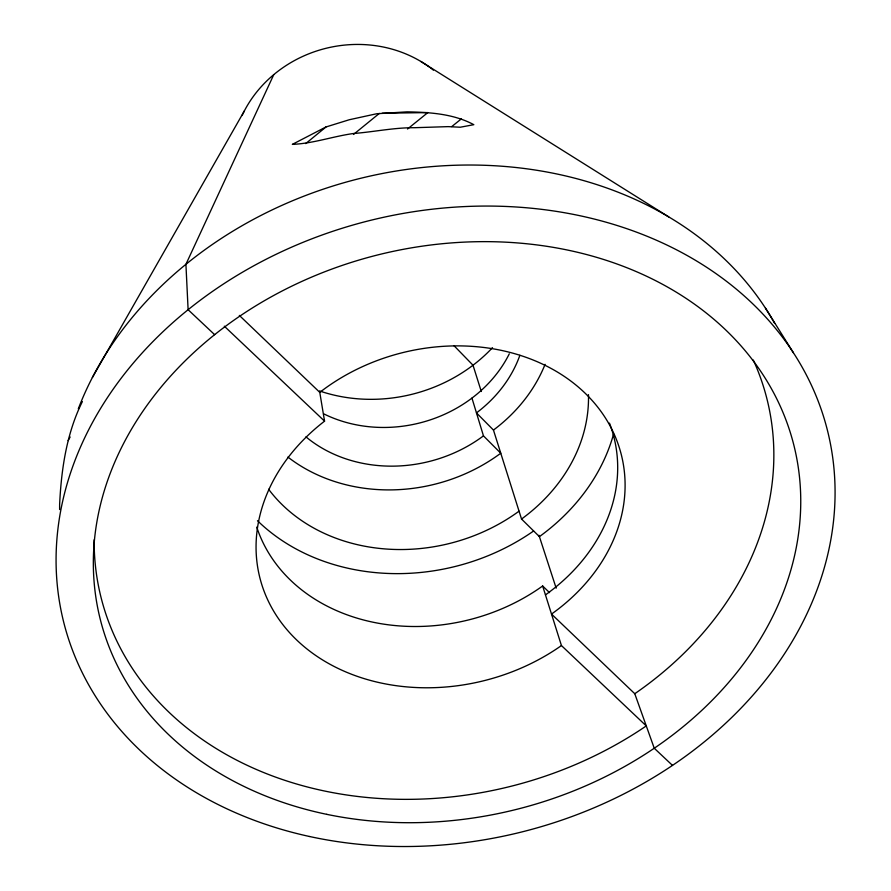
<?xml version="1.0" encoding="UTF-8"?>
<svg xmlns="http://www.w3.org/2000/svg" width="891" height="891" viewBox="0 0 891 891"><rect width="100%" height="100%" fill="white"/><g stroke="black" fill="none" stroke-linecap="round" stroke-linejoin="round"><path stroke-width="1.34" d="M82.384 401.563C66.658 433.126 61.323 469.134 59.641 504.117A377.361 307.417 -14.1 0 0 59.63 509.552M273.771 74.632L185.918 264.315L188.112 309.712L214.642 334.671M68.15 440.622L70.144 436.969M92.386 377.494L244.334 110.952M305.702 143.596L326.017 126.956L349.294 119.739L376.704 113.747L407.076 111.854C429.685 112.255 453.575 113.77 473.823 124.684L460.246 127.224L448.173 126.633L414.738 127.703C394.067 127.558 373.897 131.924 353.393 133.516C332.766 136.412 313.109 143.54 292.337 144.375L326.017 126.956M353.493 134.452L379.343 113.413M407.51 129.017L427.847 112.589L382.183 113.235M451.726 126.6L461.427 118.815M420.808 61.434L668.718 216.892M672.493 765.402L654.25 748.24L634.771 693.721L551.507 614.066A187.89 152.428 -14.1 0 0 584.574 392.675A187.89 152.428 -14.1 0 0 319.78 392.374L239.334 315.414M224.309 326.184L324.558 421.153A192.656 154.611 -14.1 0 0 297.349 640.618A192.656 154.611 -14.1 0 0 561.441 645.563L646.276 725.92A351.477 283.015 -14.1 0 1 283.171 779.77A351.477 283.015 -14.1 0 1 94.145 539.812M256.742 527.127A183.657 150.412 -14.1 0 0 542.652 585.988L549.535 592.638M519.865 355.331A131.1 112.945 -14.1 0 1 476.462 412.901L493.458 430.063L521.536 519.041L539.411 536.638A205.242 171.963 -14.1 0 0 613.609 433.917M471.952 398.099L483.468 435.866L500.764 453.218A163.732 140.076 -14.1 0 1 287.916 457.072M454.042 345.73L473.01 365.221L481.296 391.494M765.458 308.141L793.391 352.758M538.977 535.313L556.173 588.171M542.652 585.988L561.441 645.563M319.591 391.272L324.558 421.153M78.297 408.835A377.361 307.417 -14.1 0 1 414.538 168.399A377.361 307.417 -14.1 0 1 774.68 323.422M242.074 115.529A120.953 110.272 -14.1 0 1 429.362 67.07M430.386 67.816A120.953 110.272 -14.1 0 1 433.405 70.144M492.5 347.657A150.646 132.503 -14.1 0 1 319.791 391.038M588.461 394.624A173.589 145.367 -14.1 0 1 521.536 519.041M545.08 364.341A160.28 138.138 -14.1 0 1 493.458 430.063M609.466 423.125A184.994 151.058 -14.1 0 1 545.459 594.887M509.307 353.805A129.284 111.91 -14.1 0 1 323.645 413.803M753.318 360.053A342.723 278.928 -14.1 0 1 634.771 693.721M483.468 435.866A133.917 114.527 -14.1 0 1 305.969 436.868M519.052 511.167A172.397 144.754 -14.1 0 1 268.603 489.248M533.598 531.003A203.839 171.228 -14.1 0 1 257.477 520.7M309.5 836.493A393.733 315.024 -14.1 0 0 829.677 440.076A393.733 315.024 -14.1 0 0 197.535 302.316A393.733 315.024 -14.1 0 0 309.5 836.493M326.763 814.341A357.558 285.777 -14.1 0 0 795.251 451.058A357.558 285.777 -14.1 0 0 219.119 331.14A357.558 285.777 -14.1 0 0 326.763 814.341"/></g></svg>
